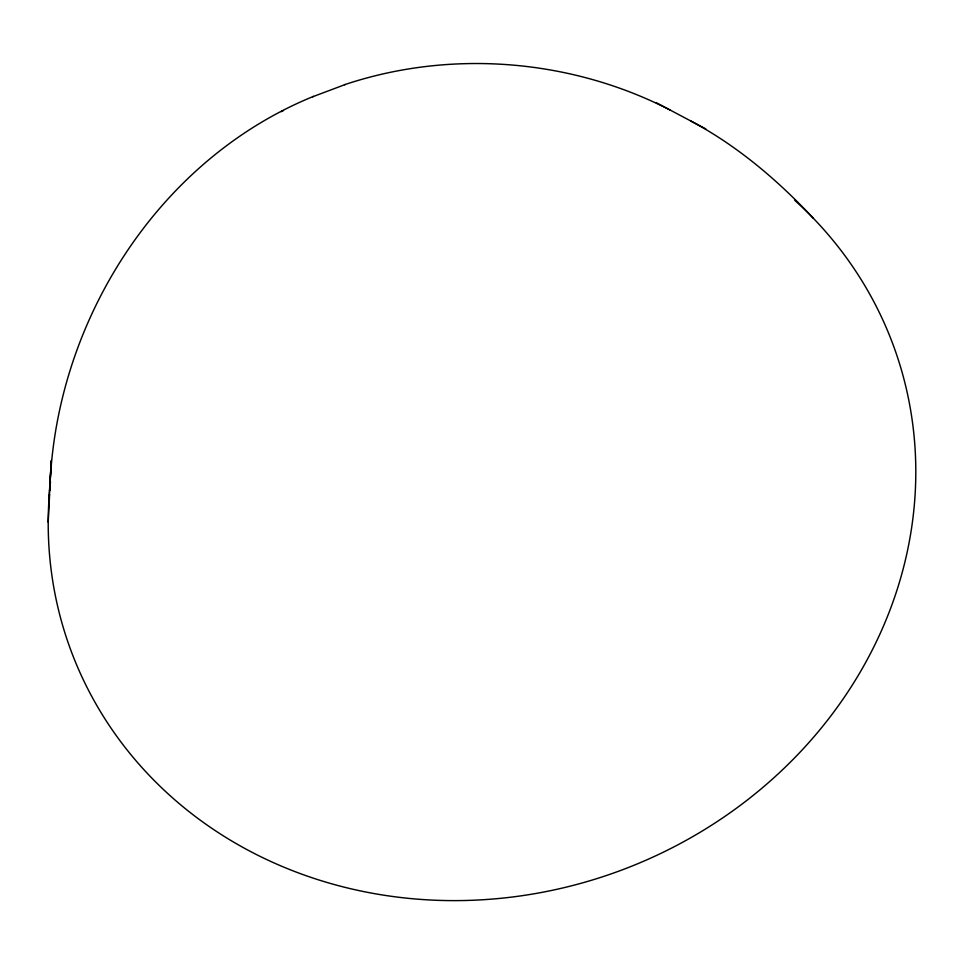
<?xml version="1.0" encoding="UTF-8"?>
<svg xmlns="http://www.w3.org/2000/svg" width="964" height="964" viewBox="0 0 964 964"><rect width="100%" height="100%" fill="white"/><g stroke="black" fill="none" stroke-linecap="round" stroke-linejoin="round"><path stroke-width="1.45" d="M48.2 522.211L49.61 494.303M49.839 489.893C54.779 323.374 157.036 160.06 313.445 96.4M49.068 500.063L51.321 460.515L48.815 502.111M281.151 111.655L283.476 110.559M312.637 96.774L345.281 84.495M344.51 84.712C450.634 49.176 570.495 58.84 669.908 109.908M690.754 120.982C737.026 145.6 777.671 180.087 813.327 218.262M656.062 102.594L705.805 128.935M794.83 200.331A438.596 397.819 -20.5 0 1 630.613 866.624A438.596 397.819 -20.5 0 1 49.152 496.785M49.622 490.797A438.596 397.819 -20.5 0 1 50.502 481.831"/></g></svg>
